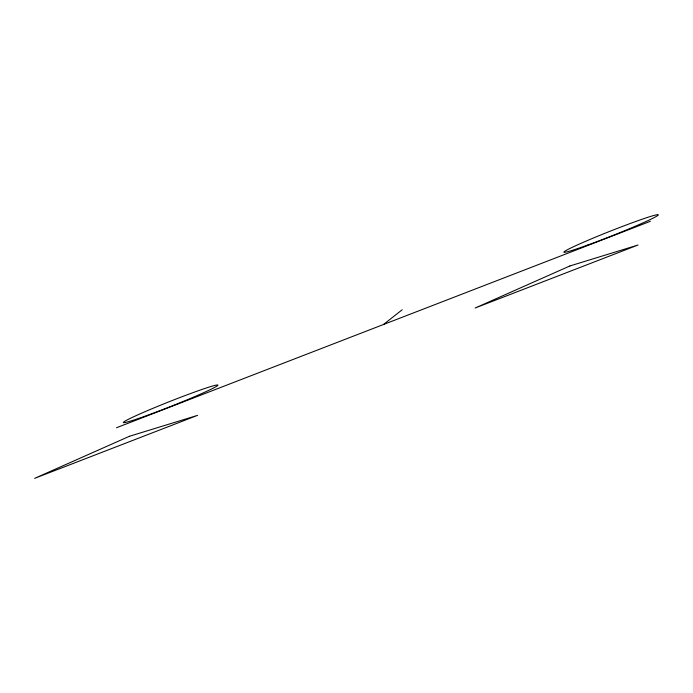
<?xml version="1.0" encoding="UTF-8"?>
<svg xmlns="http://www.w3.org/2000/svg" width="693" height="693" viewBox="0 0 693 693"><rect width="100%" height="100%" fill="white"/><g stroke="black" fill="none" stroke-linecap="round" stroke-linejoin="round"><path stroke-width="1.04" d="M383.454 324.515L402.183 309.771M116.511 427.737L650.406 221.284M129.409 436.295L34.65 478.352L197.583 415.35L129.409 436.295M569.871 265.973L475.112 308.021L638.045 245.019L569.871 265.973M587.543 245.105A50.754 2.477 -21.6 0 0 658.35 214.839A50.754 2.477 -21.6 0 0 587.56 240.48A50.754 2.477 -21.6 0 0 587.543 245.105M147.089 415.428A50.754 2.477 -21.6 0 0 217.888 385.169A50.754 2.477 -21.6 0 0 147.098 410.802A50.754 2.477 -21.6 0 0 147.089 415.428"/></g></svg>
